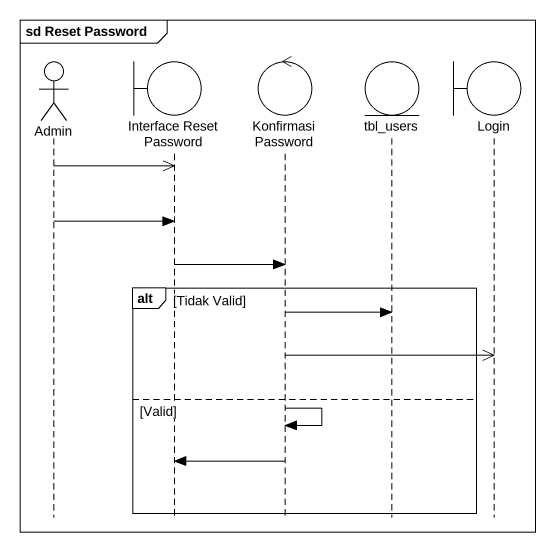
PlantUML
@startuml
mainframe sd Reset Password
hide footbox
actor Admin
boundary "Interface Reset Password" as Interface_Reset_Password
control "Konfirmasi Password" as Konfirmasi_Password
entity tbl_users
boundary Login

Admin ->> Interface_Reset_Password
Admin -> Interface_Reset_Password
Interface_Reset_Password -> Konfirmasi_Password
alt Tidak Valid
  Konfirmasi_Password -> tbl_users
  Konfirmasi_Password ->> Login
else Valid
  Konfirmasi_Password -> Konfirmasi_Password
  Konfirmasi_Password -> Interface_Reset_Password
end
@enduml
